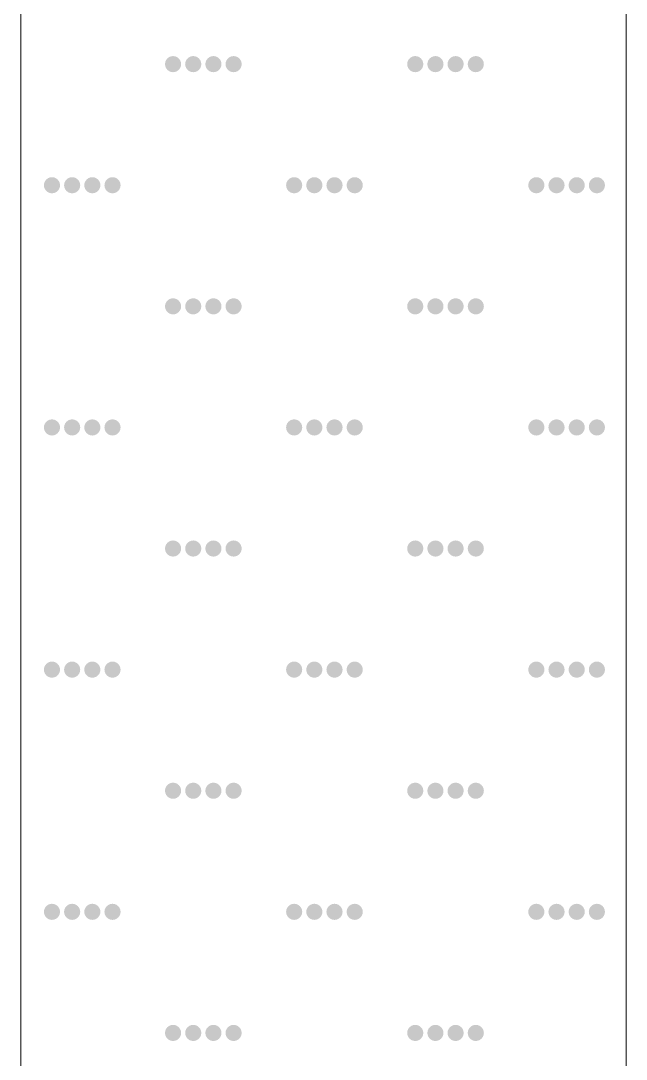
# Model space of a CAD drawing. Header units: inches. Extents: x -27 to 109, y -598 to 26.
# Drawn here: x 18.082 to 20.082, y -262.893 to -259.462 of the extents above; entities that cross this region are included whole.
import ezdxf

# ---------------------------------------------------------------- set-up
doc = ezdxf.new("R2010")
doc.units = ezdxf.units.IN
doc.header["$MEASUREMENT"] = 0
doc.layers.get('0').update_dxf_attribs({"lineweight": 0})

# ---------------------------------------------------------------- blocks, each defined once
blk = doc.blocks.new('lr_block_42')
at = {"true_color": 0x000000}
for points in [[(18.6105, -259.6126), (18.6114, -259.6057), (18.6105, -259.5987), (18.6078, -259.5924), (18.6035, -259.5869), (18.5981, -259.5826), (18.5917, -259.5799), (18.5847, -259.579), (18.5778, -259.5799), (18.5714, -259.5826), (18.5659, -259.5869), (18.5617, -259.5924), (18.559, -259.5987), (18.5581, -259.6057), (18.559, -259.6126), (18.5617, -259.619), (18.5659, -259.6245), (18.5714, -259.6288), (18.5778, -259.6314), (18.5847, -259.6323), (18.5917, -259.6314), (18.5981, -259.6288), (18.6035, -259.6245), (18.6078, -259.619)], [(18.6771, -259.6126), (18.6781, -259.6057), (18.6771, -259.5987), (18.6745, -259.5924), (18.6702, -259.5869), (18.6647, -259.5826), (18.6583, -259.5799), (18.6514, -259.579), (18.6445, -259.5799), (18.6381, -259.5826), (18.6326, -259.5869), (18.6283, -259.5924), (18.6257, -259.5987), (18.6247, -259.6057), (18.6257, -259.6126), (18.6283, -259.619), (18.6326, -259.6245), (18.6381, -259.6288), (18.6445, -259.6314), (18.6514, -259.6323), (18.6583, -259.6314), (18.6647, -259.6288), (18.6702, -259.6245), (18.6745, -259.619)], [(18.7438, -259.6126), (18.7447, -259.6057), (18.7438, -259.5987), (18.7411, -259.5924), (18.7369, -259.5869), (18.7314, -259.5826), (18.725, -259.5799), (18.7181, -259.579), (18.7111, -259.5799), (18.7047, -259.5826), (18.6993, -259.5869), (18.695, -259.5924), (18.6923, -259.5987), (18.6914, -259.6057), (18.6923, -259.6126), (18.695, -259.619), (18.6993, -259.6245), (18.7047, -259.6288), (18.7111, -259.6314), (18.7181, -259.6323), (18.725, -259.6314), (18.7314, -259.6288), (18.7369, -259.6245), (18.7411, -259.619)], [(18.8105, -259.6126), (18.8114, -259.6057), (18.8105, -259.5987), (18.8078, -259.5924), (18.8035, -259.5869), (18.7981, -259.5826), (18.7917, -259.5799), (18.7847, -259.579), (18.7778, -259.5799), (18.7714, -259.5826), (18.7659, -259.5869), (18.7617, -259.5924), (18.759, -259.5987), (18.7581, -259.6057), (18.759, -259.6126), (18.7617, -259.619), (18.7659, -259.6245), (18.7714, -259.6288), (18.7778, -259.6314), (18.7847, -259.6323), (18.7917, -259.6314), (18.7981, -259.6288), (18.8035, -259.6245), (18.8078, -259.619)], [(19.4105, -259.6126), (19.4114, -259.6057), (19.4105, -259.5987), (19.4078, -259.5924), (19.4035, -259.5869), (19.3981, -259.5826), (19.3917, -259.5799), (19.3847, -259.579), (19.3778, -259.5799), (19.3714, -259.5826), (19.3659, -259.5869), (19.3617, -259.5924), (19.359, -259.5987), (19.3581, -259.6057), (19.359, -259.6126), (19.3617, -259.619), (19.3659, -259.6245), (19.3714, -259.6288), (19.3778, -259.6314), (19.3847, -259.6323), (19.3917, -259.6314), (19.3981, -259.6288), (19.4035, -259.6245), (19.4078, -259.619)], [(19.4771, -259.6126), (19.4781, -259.6057), (19.4771, -259.5987), (19.4745, -259.5924), (19.4702, -259.5869), (19.4647, -259.5826), (19.4583, -259.5799), (19.4514, -259.579), (19.4445, -259.5799), (19.4381, -259.5826), (19.4326, -259.5869), (19.4283, -259.5924), (19.4257, -259.5987), (19.4247, -259.6057), (19.4257, -259.6126), (19.4283, -259.619), (19.4326, -259.6245), (19.4381, -259.6288), (19.4445, -259.6314), (19.4514, -259.6323), (19.4583, -259.6314), (19.4647, -259.6288), (19.4702, -259.6245), (19.4745, -259.619)], [(19.5438, -259.6126), (19.5447, -259.6057), (19.5438, -259.5987), (19.5411, -259.5924), (19.5369, -259.5869), (19.5314, -259.5826), (19.525, -259.5799), (19.5181, -259.579), (19.5111, -259.5799), (19.5047, -259.5826), (19.4993, -259.5869), (19.495, -259.5924), (19.4923, -259.5987), (19.4914, -259.6057), (19.4923, -259.6126), (19.495, -259.619), (19.4993, -259.6245), (19.5047, -259.6288), (19.5111, -259.6314), (19.5181, -259.6323), (19.525, -259.6314), (19.5314, -259.6288), (19.5369, -259.6245), (19.5411, -259.619)], [(19.6105, -259.6126), (19.6114, -259.6057), (19.6105, -259.5987), (19.6078, -259.5924), (19.6035, -259.5869), (19.5981, -259.5826), (19.5917, -259.5799), (19.5847, -259.579), (19.5778, -259.5799), (19.5714, -259.5826), (19.5659, -259.5869), (19.5617, -259.5924), (19.559, -259.5987), (19.5581, -259.6057), (19.559, -259.6126), (19.5617, -259.619), (19.5659, -259.6245), (19.5714, -259.6288), (19.5778, -259.6314), (19.5847, -259.6323), (19.5917, -259.6314), (19.5981, -259.6288), (19.6035, -259.6245), (19.6078, -259.619)], [(18.2105, -260.0126), (18.2114, -260.0057), (18.2105, -259.9987), (18.2078, -259.9923), (18.2035, -259.9869), (18.1981, -259.9826), (18.1917, -259.9799), (18.1847, -259.979), (18.1778, -259.9799), (18.1714, -259.9826), (18.1659, -259.9869), (18.1617, -259.9923), (18.159, -259.9987), (18.1581, -260.0057), (18.159, -260.0126), (18.1617, -260.019), (18.1659, -260.0245), (18.1714, -260.0288), (18.1778, -260.0314), (18.1847, -260.0324), (18.1917, -260.0314), (18.1981, -260.0288), (18.2035, -260.0245), (18.2078, -260.019)], [(18.2771, -260.0126), (18.2781, -260.0057), (18.2771, -259.9987), (18.2745, -259.9923), (18.2702, -259.9869), (18.2647, -259.9826), (18.2583, -259.9799), (18.2514, -259.979), (18.2445, -259.9799), (18.2381, -259.9826), (18.2326, -259.9869), (18.2283, -259.9923), (18.2257, -259.9987), (18.2247, -260.0057), (18.2257, -260.0126), (18.2283, -260.019), (18.2326, -260.0245), (18.2381, -260.0288), (18.2445, -260.0314), (18.2514, -260.0324), (18.2583, -260.0314), (18.2647, -260.0288), (18.2702, -260.0245), (18.2745, -260.019)], [(18.3438, -260.0126), (18.3447, -260.0057), (18.3438, -259.9987), (18.3411, -259.9923), (18.3369, -259.9869), (18.3314, -259.9826), (18.325, -259.9799), (18.3181, -259.979), (18.3111, -259.9799), (18.3047, -259.9826), (18.2993, -259.9869), (18.295, -259.9923), (18.2923, -259.9987), (18.2914, -260.0057), (18.2923, -260.0126), (18.295, -260.019), (18.2993, -260.0245), (18.3047, -260.0288), (18.3111, -260.0314), (18.3181, -260.0324), (18.325, -260.0314), (18.3314, -260.0288), (18.3369, -260.0245), (18.3411, -260.019)], [(18.4105, -260.0126), (18.4114, -260.0057), (18.4105, -259.9987), (18.4078, -259.9923), (18.4035, -259.9869), (18.3981, -259.9826), (18.3917, -259.9799), (18.3847, -259.979), (18.3778, -259.9799), (18.3714, -259.9826), (18.3659, -259.9869), (18.3617, -259.9923), (18.359, -259.9987), (18.3581, -260.0057), (18.359, -260.0126), (18.3617, -260.019), (18.3659, -260.0245), (18.3714, -260.0288), (18.3778, -260.0314), (18.3847, -260.0324), (18.3917, -260.0314), (18.3981, -260.0288), (18.4035, -260.0245), (18.4078, -260.019)], [(19.0105, -260.0126), (19.0114, -260.0057), (19.0105, -259.9987), (19.0078, -259.9923), (19.0035, -259.9869), (18.9981, -259.9826), (18.9917, -259.9799), (18.9847, -259.979), (18.9778, -259.9799), (18.9714, -259.9826), (18.9659, -259.9869), (18.9617, -259.9923), (18.959, -259.9987), (18.9581, -260.0057), (18.959, -260.0126), (18.9617, -260.019), (18.9659, -260.0245), (18.9714, -260.0288), (18.9778, -260.0314), (18.9847, -260.0324), (18.9917, -260.0314), (18.9981, -260.0288), (19.0035, -260.0245), (19.0078, -260.019)], [(19.0771, -260.0126), (19.0781, -260.0057), (19.0771, -259.9987), (19.0745, -259.9923), (19.0702, -259.9869), (19.0647, -259.9826), (19.0583, -259.9799), (19.0514, -259.979), (19.0445, -259.9799), (19.0381, -259.9826), (19.0326, -259.9869), (19.0283, -259.9923), (19.0257, -259.9987), (19.0247, -260.0057), (19.0257, -260.0126), (19.0283, -260.019), (19.0326, -260.0245), (19.0381, -260.0288), (19.0445, -260.0314), (19.0514, -260.0324), (19.0583, -260.0314), (19.0647, -260.0288), (19.0702, -260.0245), (19.0745, -260.019)], [(19.1438, -260.0126), (19.1447, -260.0057), (19.1438, -259.9987), (19.1411, -259.9923), (19.1369, -259.9869), (19.1314, -259.9826), (19.125, -259.9799), (19.1181, -259.979), (19.1111, -259.9799), (19.1047, -259.9826), (19.0993, -259.9869), (19.095, -259.9923), (19.0923, -259.9987), (19.0914, -260.0057), (19.0923, -260.0126), (19.095, -260.019), (19.0993, -260.0245), (19.1047, -260.0288), (19.1111, -260.0314), (19.1181, -260.0324), (19.125, -260.0314), (19.1314, -260.0288), (19.1369, -260.0245), (19.1411, -260.019)], [(19.2105, -260.0126), (19.2114, -260.0057), (19.2105, -259.9987), (19.2078, -259.9923), (19.2035, -259.9869), (19.1981, -259.9826), (19.1917, -259.9799), (19.1847, -259.979), (19.1778, -259.9799), (19.1714, -259.9826), (19.1659, -259.9869), (19.1617, -259.9923), (19.159, -259.9987), (19.1581, -260.0057), (19.159, -260.0126), (19.1617, -260.019), (19.1659, -260.0245), (19.1714, -260.0288), (19.1778, -260.0314), (19.1847, -260.0324), (19.1917, -260.0314), (19.1981, -260.0288), (19.2035, -260.0245), (19.2078, -260.019)], [(19.8105, -260.0126), (19.8114, -260.0057), (19.8105, -259.9987), (19.8078, -259.9923), (19.8035, -259.9869), (19.7981, -259.9826), (19.7917, -259.9799), (19.7847, -259.979), (19.7778, -259.9799), (19.7714, -259.9826), (19.7659, -259.9869), (19.7617, -259.9923), (19.759, -259.9987), (19.7581, -260.0057), (19.759, -260.0126), (19.7617, -260.019), (19.7659, -260.0245), (19.7714, -260.0288), (19.7778, -260.0314), (19.7847, -260.0324), (19.7917, -260.0314), (19.7981, -260.0288), (19.8035, -260.0245), (19.8078, -260.019)], [(19.8771, -260.0126), (19.8781, -260.0057), (19.8771, -259.9987), (19.8745, -259.9923), (19.8702, -259.9869), (19.8647, -259.9826), (19.8583, -259.9799), (19.8514, -259.979), (19.8445, -259.9799), (19.8381, -259.9826), (19.8326, -259.9869), (19.8283, -259.9923), (19.8257, -259.9987), (19.8247, -260.0057), (19.8257, -260.0126), (19.8283, -260.019), (19.8326, -260.0245), (19.8381, -260.0288), (19.8445, -260.0314), (19.8514, -260.0324), (19.8583, -260.0314), (19.8647, -260.0288), (19.8702, -260.0245), (19.8745, -260.019)], [(19.9438, -260.0126), (19.9447, -260.0057), (19.9438, -259.9987), (19.9411, -259.9923), (19.9369, -259.9869), (19.9314, -259.9826), (19.925, -259.9799), (19.9181, -259.979), (19.9111, -259.9799), (19.9047, -259.9826), (19.8993, -259.9869), (19.895, -259.9923), (19.8923, -259.9987), (19.8914, -260.0057), (19.8923, -260.0126), (19.895, -260.019), (19.8993, -260.0245), (19.9047, -260.0288), (19.9111, -260.0314), (19.9181, -260.0324), (19.925, -260.0314), (19.9314, -260.0288), (19.9369, -260.0245), (19.9411, -260.019)], [(20.0105, -260.0126), (20.0114, -260.0057), (20.0105, -259.9987), (20.0078, -259.9923), (20.0035, -259.9869), (19.9981, -259.9826), (19.9917, -259.9799), (19.9847, -259.979), (19.9778, -259.9799), (19.9714, -259.9826), (19.9659, -259.9869), (19.9617, -259.9923), (19.959, -259.9987), (19.9581, -260.0057), (19.959, -260.0126), (19.9617, -260.019), (19.9659, -260.0245), (19.9714, -260.0288), (19.9778, -260.0314), (19.9847, -260.0324), (19.9917, -260.0314), (19.9981, -260.0288), (20.0035, -260.0245), (20.0078, -260.019)], [(18.6105, -260.4126), (18.6114, -260.4057), (18.6105, -260.3988), (18.6078, -260.3924), (18.6035, -260.3869), (18.5981, -260.3826), (18.5917, -260.38), (18.5847, -260.379), (18.5778, -260.38), (18.5714, -260.3826), (18.5659, -260.3869), (18.5617, -260.3924), (18.559, -260.3988), (18.5581, -260.4057), (18.559, -260.4126), (18.5617, -260.419), (18.5659, -260.4245), (18.5714, -260.4287), (18.5778, -260.4314), (18.5847, -260.4323), (18.5917, -260.4314), (18.5981, -260.4287), (18.6035, -260.4245), (18.6078, -260.419)], [(18.6771, -260.4126), (18.6781, -260.4057), (18.6771, -260.3988), (18.6745, -260.3924), (18.6702, -260.3869), (18.6647, -260.3826), (18.6583, -260.38), (18.6514, -260.379), (18.6445, -260.38), (18.6381, -260.3826), (18.6326, -260.3869), (18.6283, -260.3924), (18.6257, -260.3988), (18.6247, -260.4057), (18.6257, -260.4126), (18.6283, -260.419), (18.6326, -260.4245), (18.6381, -260.4287), (18.6445, -260.4314), (18.6514, -260.4323), (18.6583, -260.4314), (18.6647, -260.4287), (18.6702, -260.4245), (18.6745, -260.419)], [(18.7438, -260.4126), (18.7447, -260.4057), (18.7438, -260.3988), (18.7411, -260.3924), (18.7369, -260.3869), (18.7314, -260.3826), (18.725, -260.38), (18.7181, -260.379), (18.7111, -260.38), (18.7047, -260.3826), (18.6993, -260.3869), (18.695, -260.3924), (18.6923, -260.3988), (18.6914, -260.4057), (18.6923, -260.4126), (18.695, -260.419), (18.6993, -260.4245), (18.7047, -260.4287), (18.7111, -260.4314), (18.7181, -260.4323), (18.725, -260.4314), (18.7314, -260.4287), (18.7369, -260.4245), (18.7411, -260.419)], [(18.8105, -260.4126), (18.8114, -260.4057), (18.8105, -260.3988), (18.8078, -260.3924), (18.8035, -260.3869), (18.7981, -260.3826), (18.7917, -260.38), (18.7847, -260.379), (18.7778, -260.38), (18.7714, -260.3826), (18.7659, -260.3869), (18.7617, -260.3924), (18.759, -260.3988), (18.7581, -260.4057), (18.759, -260.4126), (18.7617, -260.419), (18.7659, -260.4245), (18.7714, -260.4287), (18.7778, -260.4314), (18.7847, -260.4323), (18.7917, -260.4314), (18.7981, -260.4287), (18.8035, -260.4245), (18.8078, -260.419)], [(19.4105, -260.4126), (19.4114, -260.4057), (19.4105, -260.3988), (19.4078, -260.3924), (19.4035, -260.3869), (19.3981, -260.3826), (19.3917, -260.38), (19.3847, -260.379), (19.3778, -260.38), (19.3714, -260.3826), (19.3659, -260.3869), (19.3617, -260.3924), (19.359, -260.3988), (19.3581, -260.4057), (19.359, -260.4126), (19.3617, -260.419), (19.3659, -260.4245), (19.3714, -260.4287), (19.3778, -260.4314), (19.3847, -260.4323), (19.3917, -260.4314), (19.3981, -260.4287), (19.4035, -260.4245), (19.4078, -260.419)], [(19.4771, -260.4126), (19.4781, -260.4057), (19.4771, -260.3988), (19.4745, -260.3924), (19.4702, -260.3869), (19.4647, -260.3826), (19.4583, -260.38), (19.4514, -260.379), (19.4445, -260.38), (19.4381, -260.3826), (19.4326, -260.3869), (19.4283, -260.3924), (19.4257, -260.3988), (19.4247, -260.4057), (19.4257, -260.4126), (19.4283, -260.419), (19.4326, -260.4245), (19.4381, -260.4287), (19.4445, -260.4314), (19.4514, -260.4323), (19.4583, -260.4314), (19.4647, -260.4287), (19.4702, -260.4245), (19.4745, -260.419)], [(19.5438, -260.4126), (19.5447, -260.4057), (19.5438, -260.3988), (19.5411, -260.3924), (19.5369, -260.3869), (19.5314, -260.3826), (19.525, -260.38), (19.5181, -260.379), (19.5111, -260.38), (19.5047, -260.3826), (19.4993, -260.3869), (19.495, -260.3924), (19.4923, -260.3988), (19.4914, -260.4057), (19.4923, -260.4126), (19.495, -260.419), (19.4993, -260.4245), (19.5047, -260.4287), (19.5111, -260.4314), (19.5181, -260.4323), (19.525, -260.4314), (19.5314, -260.4287), (19.5369, -260.4245), (19.5411, -260.419)], [(19.6105, -260.4126), (19.6114, -260.4057), (19.6105, -260.3988), (19.6078, -260.3924), (19.6035, -260.3869), (19.5981, -260.3826), (19.5917, -260.38), (19.5847, -260.379), (19.5778, -260.38), (19.5714, -260.3826), (19.5659, -260.3869), (19.5617, -260.3924), (19.559, -260.3988), (19.5581, -260.4057), (19.559, -260.4126), (19.5617, -260.419), (19.5659, -260.4245), (19.5714, -260.4287), (19.5778, -260.4314), (19.5847, -260.4323), (19.5917, -260.4314), (19.5981, -260.4287), (19.6035, -260.4245), (19.6078, -260.419)], [(18.2105, -260.8126), (18.2114, -260.8057), (18.2105, -260.7987), (18.2078, -260.7923), (18.2035, -260.7869), (18.1981, -260.7826), (18.1917, -260.7799), (18.1847, -260.779), (18.1778, -260.7799), (18.1714, -260.7826), (18.1659, -260.7869), (18.1617, -260.7923), (18.159, -260.7987), (18.1581, -260.8057), (18.159, -260.8126), (18.1617, -260.819), (18.1659, -260.8245), (18.1714, -260.8288), (18.1778, -260.8314), (18.1847, -260.8324), (18.1917, -260.8314), (18.1981, -260.8288), (18.2035, -260.8245), (18.2078, -260.819)], [(18.2771, -260.8126), (18.2781, -260.8057), (18.2771, -260.7987), (18.2745, -260.7923), (18.2702, -260.7869), (18.2647, -260.7826), (18.2583, -260.7799), (18.2514, -260.779), (18.2445, -260.7799), (18.2381, -260.7826), (18.2326, -260.7869), (18.2283, -260.7923), (18.2257, -260.7987), (18.2247, -260.8057), (18.2257, -260.8126), (18.2283, -260.819), (18.2326, -260.8245), (18.2381, -260.8288), (18.2445, -260.8314), (18.2514, -260.8324), (18.2583, -260.8314), (18.2647, -260.8288), (18.2702, -260.8245), (18.2745, -260.819)], [(18.3438, -260.8126), (18.3447, -260.8057), (18.3438, -260.7987), (18.3411, -260.7923), (18.3369, -260.7869), (18.3314, -260.7826), (18.325, -260.7799), (18.3181, -260.779), (18.3111, -260.7799), (18.3047, -260.7826), (18.2993, -260.7869), (18.295, -260.7923), (18.2923, -260.7987), (18.2914, -260.8057), (18.2923, -260.8126), (18.295, -260.819), (18.2993, -260.8245), (18.3047, -260.8288), (18.3111, -260.8314), (18.3181, -260.8324), (18.325, -260.8314), (18.3314, -260.8288), (18.3369, -260.8245), (18.3411, -260.819)], [(18.4105, -260.8126), (18.4114, -260.8057), (18.4105, -260.7987), (18.4078, -260.7923), (18.4035, -260.7869), (18.3981, -260.7826), (18.3917, -260.7799), (18.3847, -260.779), (18.3778, -260.7799), (18.3714, -260.7826), (18.3659, -260.7869), (18.3617, -260.7923), (18.359, -260.7987), (18.3581, -260.8057), (18.359, -260.8126), (18.3617, -260.819), (18.3659, -260.8245), (18.3714, -260.8288), (18.3778, -260.8314), (18.3847, -260.8324), (18.3917, -260.8314), (18.3981, -260.8288), (18.4035, -260.8245), (18.4078, -260.819)], [(19.0105, -260.8126), (19.0114, -260.8057), (19.0105, -260.7987), (19.0078, -260.7923), (19.0035, -260.7869), (18.9981, -260.7826), (18.9917, -260.7799), (18.9847, -260.779), (18.9778, -260.7799), (18.9714, -260.7826), (18.9659, -260.7869), (18.9617, -260.7923), (18.959, -260.7987), (18.9581, -260.8057), (18.959, -260.8126), (18.9617, -260.819), (18.9659, -260.8245), (18.9714, -260.8288), (18.9778, -260.8314), (18.9847, -260.8324), (18.9917, -260.8314), (18.9981, -260.8288), (19.0035, -260.8245), (19.0078, -260.819)], [(19.0771, -260.8126), (19.0781, -260.8057), (19.0771, -260.7987), (19.0745, -260.7923), (19.0702, -260.7869), (19.0647, -260.7826), (19.0583, -260.7799), (19.0514, -260.779), (19.0445, -260.7799), (19.0381, -260.7826), (19.0326, -260.7869), (19.0283, -260.7923), (19.0257, -260.7987), (19.0247, -260.8057), (19.0257, -260.8126), (19.0283, -260.819), (19.0326, -260.8245), (19.0381, -260.8288), (19.0445, -260.8314), (19.0514, -260.8324), (19.0583, -260.8314), (19.0647, -260.8288), (19.0702, -260.8245), (19.0745, -260.819)], [(19.1438, -260.8126), (19.1447, -260.8057), (19.1438, -260.7987), (19.1411, -260.7923), (19.1369, -260.7869), (19.1314, -260.7826), (19.125, -260.7799), (19.1181, -260.779), (19.1111, -260.7799), (19.1047, -260.7826), (19.0993, -260.7869), (19.095, -260.7923), (19.0923, -260.7987), (19.0914, -260.8057), (19.0923, -260.8126), (19.095, -260.819), (19.0993, -260.8245), (19.1047, -260.8288), (19.1111, -260.8314), (19.1181, -260.8324), (19.125, -260.8314), (19.1314, -260.8288), (19.1369, -260.8245), (19.1411, -260.819)], [(19.2105, -260.8126), (19.2114, -260.8057), (19.2105, -260.7987), (19.2078, -260.7923), (19.2035, -260.7869), (19.1981, -260.7826), (19.1917, -260.7799), (19.1847, -260.779), (19.1778, -260.7799), (19.1714, -260.7826), (19.1659, -260.7869), (19.1617, -260.7923), (19.159, -260.7987), (19.1581, -260.8057), (19.159, -260.8126), (19.1617, -260.819), (19.1659, -260.8245), (19.1714, -260.8288), (19.1778, -260.8314), (19.1847, -260.8324), (19.1917, -260.8314), (19.1981, -260.8288), (19.2035, -260.8245), (19.2078, -260.819)], [(19.8105, -260.8126), (19.8114, -260.8057), (19.8105, -260.7987), (19.8078, -260.7923), (19.8035, -260.7869), (19.7981, -260.7826), (19.7917, -260.7799), (19.7847, -260.779), (19.7778, -260.7799), (19.7714, -260.7826), (19.7659, -260.7869), (19.7617, -260.7923), (19.759, -260.7987), (19.7581, -260.8057), (19.759, -260.8126), (19.7617, -260.819), (19.7659, -260.8245), (19.7714, -260.8288), (19.7778, -260.8314), (19.7847, -260.8324), (19.7917, -260.8314), (19.7981, -260.8288), (19.8035, -260.8245), (19.8078, -260.819)], [(19.8771, -260.8126), (19.8781, -260.8057), (19.8771, -260.7987), (19.8745, -260.7923), (19.8702, -260.7869), (19.8647, -260.7826), (19.8583, -260.7799), (19.8514, -260.779), (19.8445, -260.7799), (19.8381, -260.7826), (19.8326, -260.7869), (19.8283, -260.7923), (19.8257, -260.7987), (19.8247, -260.8057), (19.8257, -260.8126), (19.8283, -260.819), (19.8326, -260.8245), (19.8381, -260.8288), (19.8445, -260.8314), (19.8514, -260.8324), (19.8583, -260.8314), (19.8647, -260.8288), (19.8702, -260.8245), (19.8745, -260.819)], [(19.9438, -260.8126), (19.9447, -260.8057), (19.9438, -260.7987), (19.9411, -260.7923), (19.9369, -260.7869), (19.9314, -260.7826), (19.925, -260.7799), (19.9181, -260.779), (19.9111, -260.7799), (19.9047, -260.7826), (19.8993, -260.7869), (19.895, -260.7923), (19.8923, -260.7987), (19.8914, -260.8057), (19.8923, -260.8126), (19.895, -260.819), (19.8993, -260.8245), (19.9047, -260.8288), (19.9111, -260.8314), (19.9181, -260.8324), (19.925, -260.8314), (19.9314, -260.8288), (19.9369, -260.8245), (19.9411, -260.819)], [(20.0105, -260.8126), (20.0114, -260.8057), (20.0105, -260.7987), (20.0078, -260.7923), (20.0035, -260.7869), (19.9981, -260.7826), (19.9917, -260.7799), (19.9847, -260.779), (19.9778, -260.7799), (19.9714, -260.7826), (19.9659, -260.7869), (19.9617, -260.7923), (19.959, -260.7987), (19.9581, -260.8057), (19.959, -260.8126), (19.9617, -260.819), (19.9659, -260.8245), (19.9714, -260.8288), (19.9778, -260.8314), (19.9847, -260.8324), (19.9917, -260.8314), (19.9981, -260.8288), (20.0035, -260.8245), (20.0078, -260.819)], [(18.6105, -261.2126), (18.6114, -261.2057), (18.6105, -261.1988), (18.6078, -261.1923), (18.6035, -261.1869), (18.5981, -261.1826), (18.5917, -261.18), (18.5847, -261.179), (18.5778, -261.18), (18.5714, -261.1826), (18.5659, -261.1869), (18.5617, -261.1923), (18.559, -261.1988), (18.5581, -261.2057), (18.559, -261.2126), (18.5617, -261.219), (18.5659, -261.2245), (18.5714, -261.2287), (18.5778, -261.2314), (18.5847, -261.2323), (18.5917, -261.2314), (18.5981, -261.2287), (18.6035, -261.2245), (18.6078, -261.219)], [(18.6771, -261.2126), (18.6781, -261.2057), (18.6771, -261.1988), (18.6745, -261.1923), (18.6702, -261.1869), (18.6647, -261.1826), (18.6583, -261.18), (18.6514, -261.179), (18.6445, -261.18), (18.6381, -261.1826), (18.6326, -261.1869), (18.6283, -261.1923), (18.6257, -261.1988), (18.6247, -261.2057), (18.6257, -261.2126), (18.6283, -261.219), (18.6326, -261.2245), (18.6381, -261.2287), (18.6445, -261.2314), (18.6514, -261.2323), (18.6583, -261.2314), (18.6647, -261.2287), (18.6702, -261.2245), (18.6745, -261.219)], [(18.7438, -261.2126), (18.7447, -261.2057), (18.7438, -261.1988), (18.7411, -261.1923), (18.7369, -261.1869), (18.7314, -261.1826), (18.725, -261.18), (18.7181, -261.179), (18.7111, -261.18), (18.7047, -261.1826), (18.6993, -261.1869), (18.695, -261.1923), (18.6923, -261.1988), (18.6914, -261.2057), (18.6923, -261.2126), (18.695, -261.219), (18.6993, -261.2245), (18.7047, -261.2287), (18.7111, -261.2314), (18.7181, -261.2323), (18.725, -261.2314), (18.7314, -261.2287), (18.7369, -261.2245), (18.7411, -261.219)], [(18.8105, -261.2126), (18.8114, -261.2057), (18.8105, -261.1988), (18.8078, -261.1923), (18.8035, -261.1869), (18.7981, -261.1826), (18.7917, -261.18), (18.7847, -261.179), (18.7778, -261.18), (18.7714, -261.1826), (18.7659, -261.1869), (18.7617, -261.1923), (18.759, -261.1988), (18.7581, -261.2057), (18.759, -261.2126), (18.7617, -261.219), (18.7659, -261.2245), (18.7714, -261.2287), (18.7778, -261.2314), (18.7847, -261.2323), (18.7917, -261.2314), (18.7981, -261.2287), (18.8035, -261.2245), (18.8078, -261.219)], [(19.4105, -261.2126), (19.4114, -261.2057), (19.4105, -261.1988), (19.4078, -261.1923), (19.4035, -261.1869), (19.3981, -261.1826), (19.3917, -261.18), (19.3847, -261.179), (19.3778, -261.18), (19.3714, -261.1826), (19.3659, -261.1869), (19.3617, -261.1923), (19.359, -261.1988), (19.3581, -261.2057), (19.359, -261.2126), (19.3617, -261.219), (19.3659, -261.2245), (19.3714, -261.2287), (19.3778, -261.2314), (19.3847, -261.2323), (19.3917, -261.2314), (19.3981, -261.2287), (19.4035, -261.2245), (19.4078, -261.219)], [(19.4771, -261.2126), (19.4781, -261.2057), (19.4771, -261.1988), (19.4745, -261.1923), (19.4702, -261.1869), (19.4647, -261.1826), (19.4583, -261.18), (19.4514, -261.179), (19.4445, -261.18), (19.4381, -261.1826), (19.4326, -261.1869), (19.4283, -261.1923), (19.4257, -261.1988), (19.4247, -261.2057), (19.4257, -261.2126), (19.4283, -261.219), (19.4326, -261.2245), (19.4381, -261.2287), (19.4445, -261.2314), (19.4514, -261.2323), (19.4583, -261.2314), (19.4647, -261.2287), (19.4702, -261.2245), (19.4745, -261.219)], [(19.5438, -261.2126), (19.5447, -261.2057), (19.5438, -261.1988), (19.5411, -261.1923), (19.5369, -261.1869), (19.5314, -261.1826), (19.525, -261.18), (19.5181, -261.179), (19.5111, -261.18), (19.5047, -261.1826), (19.4993, -261.1869), (19.495, -261.1923), (19.4923, -261.1988), (19.4914, -261.2057), (19.4923, -261.2126), (19.495, -261.219), (19.4993, -261.2245), (19.5047, -261.2287), (19.5111, -261.2314), (19.5181, -261.2323), (19.525, -261.2314), (19.5314, -261.2287), (19.5369, -261.2245), (19.5411, -261.219)], [(19.6105, -261.2126), (19.6114, -261.2057), (19.6105, -261.1988), (19.6078, -261.1923), (19.6035, -261.1869), (19.5981, -261.1826), (19.5917, -261.18), (19.5847, -261.179), (19.5778, -261.18), (19.5714, -261.1826), (19.5659, -261.1869), (19.5617, -261.1923), (19.559, -261.1988), (19.5581, -261.2057), (19.559, -261.2126), (19.5617, -261.219), (19.5659, -261.2245), (19.5714, -261.2287), (19.5778, -261.2314), (19.5847, -261.2323), (19.5917, -261.2314), (19.5981, -261.2287), (19.6035, -261.2245), (19.6078, -261.219)], [(18.2105, -261.6126), (18.2114, -261.6057), (18.2105, -261.5987), (18.2078, -261.5924), (18.2035, -261.5869), (18.1981, -261.5826), (18.1917, -261.5799), (18.1847, -261.579), (18.1778, -261.5799), (18.1714, -261.5826), (18.1659, -261.5869), (18.1617, -261.5924), (18.159, -261.5987), (18.1581, -261.6057), (18.159, -261.6126), (18.1617, -261.619), (18.1659, -261.6245), (18.1714, -261.6288), (18.1778, -261.6314), (18.1847, -261.6323), (18.1917, -261.6314), (18.1981, -261.6288), (18.2035, -261.6245), (18.2078, -261.619)], [(18.2771, -261.6126), (18.2781, -261.6057), (18.2771, -261.5987), (18.2745, -261.5924), (18.2702, -261.5869), (18.2647, -261.5826), (18.2583, -261.5799), (18.2514, -261.579), (18.2445, -261.5799), (18.2381, -261.5826), (18.2326, -261.5869), (18.2283, -261.5924), (18.2257, -261.5987), (18.2247, -261.6057), (18.2257, -261.6126), (18.2283, -261.619), (18.2326, -261.6245), (18.2381, -261.6288), (18.2445, -261.6314), (18.2514, -261.6323), (18.2583, -261.6314), (18.2647, -261.6288), (18.2702, -261.6245), (18.2745, -261.619)], [(18.3438, -261.6126), (18.3447, -261.6057), (18.3438, -261.5987), (18.3411, -261.5924), (18.3369, -261.5869), (18.3314, -261.5826), (18.325, -261.5799), (18.3181, -261.579), (18.3111, -261.5799), (18.3047, -261.5826), (18.2993, -261.5869), (18.295, -261.5924), (18.2923, -261.5987), (18.2914, -261.6057), (18.2923, -261.6126), (18.295, -261.619), (18.2993, -261.6245), (18.3047, -261.6288), (18.3111, -261.6314), (18.3181, -261.6323), (18.325, -261.6314), (18.3314, -261.6288), (18.3369, -261.6245), (18.3411, -261.619)], [(18.4105, -261.6126), (18.4114, -261.6057), (18.4105, -261.5987), (18.4078, -261.5924), (18.4035, -261.5869), (18.3981, -261.5826), (18.3917, -261.5799), (18.3847, -261.579), (18.3778, -261.5799), (18.3714, -261.5826), (18.3659, -261.5869), (18.3617, -261.5924), (18.359, -261.5987), (18.3581, -261.6057), (18.359, -261.6126), (18.3617, -261.619), (18.3659, -261.6245), (18.3714, -261.6288), (18.3778, -261.6314), (18.3847, -261.6323), (18.3917, -261.6314), (18.3981, -261.6288), (18.4035, -261.6245), (18.4078, -261.619)], [(19.0105, -261.6126), (19.0114, -261.6057), (19.0105, -261.5987), (19.0078, -261.5924), (19.0035, -261.5869), (18.9981, -261.5826), (18.9917, -261.5799), (18.9847, -261.579), (18.9778, -261.5799), (18.9714, -261.5826), (18.9659, -261.5869), (18.9617, -261.5924), (18.959, -261.5987), (18.9581, -261.6057), (18.959, -261.6126), (18.9617, -261.619), (18.9659, -261.6245), (18.9714, -261.6288), (18.9778, -261.6314), (18.9847, -261.6323), (18.9917, -261.6314), (18.9981, -261.6288), (19.0035, -261.6245), (19.0078, -261.619)], [(19.0771, -261.6126), (19.0781, -261.6057), (19.0771, -261.5987), (19.0745, -261.5924), (19.0702, -261.5869), (19.0647, -261.5826), (19.0583, -261.5799), (19.0514, -261.579), (19.0445, -261.5799), (19.0381, -261.5826), (19.0326, -261.5869), (19.0283, -261.5924), (19.0257, -261.5987), (19.0247, -261.6057), (19.0257, -261.6126), (19.0283, -261.619), (19.0326, -261.6245), (19.0381, -261.6288), (19.0445, -261.6314), (19.0514, -261.6323), (19.0583, -261.6314), (19.0647, -261.6288), (19.0702, -261.6245), (19.0745, -261.619)], [(19.1438, -261.6126), (19.1447, -261.6057), (19.1438, -261.5987), (19.1411, -261.5924), (19.1369, -261.5869), (19.1314, -261.5826), (19.125, -261.5799), (19.1181, -261.579), (19.1111, -261.5799), (19.1047, -261.5826), (19.0993, -261.5869), (19.095, -261.5924), (19.0923, -261.5987), (19.0914, -261.6057), (19.0923, -261.6126), (19.095, -261.619), (19.0993, -261.6245), (19.1047, -261.6288), (19.1111, -261.6314), (19.1181, -261.6323), (19.125, -261.6314), (19.1314, -261.6288), (19.1369, -261.6245), (19.1411, -261.619)], [(19.2105, -261.6126), (19.2114, -261.6057), (19.2105, -261.5987), (19.2078, -261.5924), (19.2035, -261.5869), (19.1981, -261.5826), (19.1917, -261.5799), (19.1847, -261.579), (19.1778, -261.5799), (19.1714, -261.5826), (19.1659, -261.5869), (19.1617, -261.5924), (19.159, -261.5987), (19.1581, -261.6057), (19.159, -261.6126), (19.1617, -261.619), (19.1659, -261.6245), (19.1714, -261.6288), (19.1778, -261.6314), (19.1847, -261.6323), (19.1917, -261.6314), (19.1981, -261.6288), (19.2035, -261.6245), (19.2078, -261.619)], [(19.8105, -261.6126), (19.8114, -261.6057), (19.8105, -261.5987), (19.8078, -261.5924), (19.8035, -261.5869), (19.7981, -261.5826), (19.7917, -261.5799), (19.7847, -261.579), (19.7778, -261.5799), (19.7714, -261.5826), (19.7659, -261.5869), (19.7617, -261.5924), (19.759, -261.5987), (19.7581, -261.6057), (19.759, -261.6126), (19.7617, -261.619), (19.7659, -261.6245), (19.7714, -261.6288), (19.7778, -261.6314), (19.7847, -261.6323), (19.7917, -261.6314), (19.7981, -261.6288), (19.8035, -261.6245), (19.8078, -261.619)], [(19.8771, -261.6126), (19.8781, -261.6057), (19.8771, -261.5987), (19.8745, -261.5924), (19.8702, -261.5869), (19.8647, -261.5826), (19.8583, -261.5799), (19.8514, -261.579), (19.8445, -261.5799), (19.8381, -261.5826), (19.8326, -261.5869), (19.8283, -261.5924), (19.8257, -261.5987), (19.8247, -261.6057), (19.8257, -261.6126), (19.8283, -261.619), (19.8326, -261.6245), (19.8381, -261.6288), (19.8445, -261.6314), (19.8514, -261.6323), (19.8583, -261.6314), (19.8647, -261.6288), (19.8702, -261.6245), (19.8745, -261.619)], [(19.9438, -261.6126), (19.9447, -261.6057), (19.9438, -261.5987), (19.9411, -261.5924), (19.9369, -261.5869), (19.9314, -261.5826), (19.925, -261.5799), (19.9181, -261.579), (19.9111, -261.5799), (19.9047, -261.5826), (19.8993, -261.5869), (19.895, -261.5924), (19.8923, -261.5987), (19.8914, -261.6057), (19.8923, -261.6126), (19.895, -261.619), (19.8993, -261.6245), (19.9047, -261.6288), (19.9111, -261.6314), (19.9181, -261.6323), (19.925, -261.6314), (19.9314, -261.6288), (19.9369, -261.6245), (19.9411, -261.619)], [(20.0105, -261.6126), (20.0114, -261.6057), (20.0105, -261.5987), (20.0078, -261.5924), (20.0035, -261.5869), (19.9981, -261.5826), (19.9917, -261.5799), (19.9847, -261.579), (19.9778, -261.5799), (19.9714, -261.5826), (19.9659, -261.5869), (19.9617, -261.5924), (19.959, -261.5987), (19.9581, -261.6057), (19.959, -261.6126), (19.9617, -261.619), (19.9659, -261.6245), (19.9714, -261.6288), (19.9778, -261.6314), (19.9847, -261.6323), (19.9917, -261.6314), (19.9981, -261.6288), (20.0035, -261.6245), (20.0078, -261.619)], [(18.6105, -262.0126), (18.6114, -262.0057), (18.6105, -261.9987), (18.6078, -261.9923), (18.6035, -261.9869), (18.5981, -261.9826), (18.5917, -261.9799), (18.5847, -261.979), (18.5778, -261.9799), (18.5714, -261.9826), (18.5659, -261.9869), (18.5617, -261.9923), (18.559, -261.9987), (18.5581, -262.0057), (18.559, -262.0126), (18.5617, -262.019), (18.5659, -262.0245), (18.5714, -262.0288), (18.5778, -262.0314), (18.5847, -262.0324), (18.5917, -262.0314), (18.5981, -262.0288), (18.6035, -262.0245), (18.6078, -262.019)], [(18.6771, -262.0126), (18.6781, -262.0057), (18.6771, -261.9987), (18.6745, -261.9923), (18.6702, -261.9869), (18.6647, -261.9826), (18.6583, -261.9799), (18.6514, -261.979), (18.6445, -261.9799), (18.6381, -261.9826), (18.6326, -261.9869), (18.6283, -261.9923), (18.6257, -261.9987), (18.6247, -262.0057), (18.6257, -262.0126), (18.6283, -262.019), (18.6326, -262.0245), (18.6381, -262.0288), (18.6445, -262.0314), (18.6514, -262.0324), (18.6583, -262.0314), (18.6647, -262.0288), (18.6702, -262.0245), (18.6745, -262.019)], [(18.7438, -262.0126), (18.7447, -262.0057), (18.7438, -261.9987), (18.7411, -261.9923), (18.7369, -261.9869), (18.7314, -261.9826), (18.725, -261.9799), (18.7181, -261.979), (18.7111, -261.9799), (18.7047, -261.9826), (18.6993, -261.9869), (18.695, -261.9923), (18.6923, -261.9987), (18.6914, -262.0057), (18.6923, -262.0126), (18.695, -262.019), (18.6993, -262.0245), (18.7047, -262.0288), (18.7111, -262.0314), (18.7181, -262.0324), (18.725, -262.0314), (18.7314, -262.0288), (18.7369, -262.0245), (18.7411, -262.019)], [(18.8105, -262.0126), (18.8114, -262.0057), (18.8105, -261.9987), (18.8078, -261.9923), (18.8035, -261.9869), (18.7981, -261.9826), (18.7917, -261.9799), (18.7847, -261.979), (18.7778, -261.9799), (18.7714, -261.9826), (18.7659, -261.9869), (18.7617, -261.9923), (18.759, -261.9987), (18.7581, -262.0057), (18.759, -262.0126), (18.7617, -262.019), (18.7659, -262.0245), (18.7714, -262.0288), (18.7778, -262.0314), (18.7847, -262.0324), (18.7917, -262.0314), (18.7981, -262.0288), (18.8035, -262.0245), (18.8078, -262.019)], [(19.4105, -262.0126), (19.4114, -262.0057), (19.4105, -261.9987), (19.4078, -261.9923), (19.4035, -261.9869), (19.3981, -261.9826), (19.3917, -261.9799), (19.3847, -261.979), (19.3778, -261.9799), (19.3714, -261.9826), (19.3659, -261.9869), (19.3617, -261.9923), (19.359, -261.9987), (19.3581, -262.0057), (19.359, -262.0126), (19.3617, -262.019), (19.3659, -262.0245), (19.3714, -262.0288), (19.3778, -262.0314), (19.3847, -262.0324), (19.3917, -262.0314), (19.3981, -262.0288), (19.4035, -262.0245), (19.4078, -262.019)], [(19.4771, -262.0126), (19.4781, -262.0057), (19.4771, -261.9987), (19.4745, -261.9923), (19.4702, -261.9869), (19.4647, -261.9826), (19.4583, -261.9799), (19.4514, -261.979), (19.4445, -261.9799), (19.4381, -261.9826), (19.4326, -261.9869), (19.4283, -261.9923), (19.4257, -261.9987), (19.4247, -262.0057), (19.4257, -262.0126), (19.4283, -262.019), (19.4326, -262.0245), (19.4381, -262.0288), (19.4445, -262.0314), (19.4514, -262.0324), (19.4583, -262.0314), (19.4647, -262.0288), (19.4702, -262.0245), (19.4745, -262.019)], [(19.5438, -262.0126), (19.5447, -262.0057), (19.5438, -261.9987), (19.5411, -261.9923), (19.5369, -261.9869), (19.5314, -261.9826), (19.525, -261.9799), (19.5181, -261.979), (19.5111, -261.9799), (19.5047, -261.9826), (19.4993, -261.9869), (19.495, -261.9923), (19.4923, -261.9987), (19.4914, -262.0057), (19.4923, -262.0126), (19.495, -262.019), (19.4993, -262.0245), (19.5047, -262.0288), (19.5111, -262.0314), (19.5181, -262.0324), (19.525, -262.0314), (19.5314, -262.0288), (19.5369, -262.0245), (19.5411, -262.019)], [(19.6105, -262.0126), (19.6114, -262.0057), (19.6105, -261.9987), (19.6078, -261.9923), (19.6035, -261.9869), (19.5981, -261.9826), (19.5917, -261.9799), (19.5847, -261.979), (19.5778, -261.9799), (19.5714, -261.9826), (19.5659, -261.9869), (19.5617, -261.9923), (19.559, -261.9987), (19.5581, -262.0057), (19.559, -262.0126), (19.5617, -262.019), (19.5659, -262.0245), (19.5714, -262.0288), (19.5778, -262.0314), (19.5847, -262.0324), (19.5917, -262.0314), (19.5981, -262.0288), (19.6035, -262.0245), (19.6078, -262.019)], [(18.2105, -262.4126), (18.2114, -262.4057), (18.2105, -262.3988), (18.2078, -262.3924), (18.2035, -262.3869), (18.1981, -262.3826), (18.1917, -262.38), (18.1847, -262.379), (18.1778, -262.38), (18.1714, -262.3826), (18.1659, -262.3869), (18.1617, -262.3924), (18.159, -262.3988), (18.1581, -262.4057), (18.159, -262.4126), (18.1617, -262.419), (18.1659, -262.4245), (18.1714, -262.4287), (18.1778, -262.4314), (18.1847, -262.4323), (18.1917, -262.4314), (18.1981, -262.4287), (18.2035, -262.4245), (18.2078, -262.419)], [(18.2771, -262.4126), (18.2781, -262.4057), (18.2771, -262.3988), (18.2745, -262.3924), (18.2702, -262.3869), (18.2647, -262.3826), (18.2583, -262.38), (18.2514, -262.379), (18.2445, -262.38), (18.2381, -262.3826), (18.2326, -262.3869), (18.2283, -262.3924), (18.2257, -262.3988), (18.2247, -262.4057), (18.2257, -262.4126), (18.2283, -262.419), (18.2326, -262.4245), (18.2381, -262.4287), (18.2445, -262.4314), (18.2514, -262.4323), (18.2583, -262.4314), (18.2647, -262.4287), (18.2702, -262.4245), (18.2745, -262.419)], [(18.3438, -262.4126), (18.3447, -262.4057), (18.3438, -262.3988), (18.3411, -262.3924), (18.3369, -262.3869), (18.3314, -262.3826), (18.325, -262.38), (18.3181, -262.379), (18.3111, -262.38), (18.3047, -262.3826), (18.2993, -262.3869), (18.295, -262.3924), (18.2923, -262.3988), (18.2914, -262.4057), (18.2923, -262.4126), (18.295, -262.419), (18.2993, -262.4245), (18.3047, -262.4287), (18.3111, -262.4314), (18.3181, -262.4323), (18.325, -262.4314), (18.3314, -262.4287), (18.3369, -262.4245), (18.3411, -262.419)], [(18.4105, -262.4126), (18.4114, -262.4057), (18.4105, -262.3988), (18.4078, -262.3924), (18.4035, -262.3869), (18.3981, -262.3826), (18.3917, -262.38), (18.3847, -262.379), (18.3778, -262.38), (18.3714, -262.3826), (18.3659, -262.3869), (18.3617, -262.3924), (18.359, -262.3988), (18.3581, -262.4057), (18.359, -262.4126), (18.3617, -262.419), (18.3659, -262.4245), (18.3714, -262.4287), (18.3778, -262.4314), (18.3847, -262.4323), (18.3917, -262.4314), (18.3981, -262.4287), (18.4035, -262.4245), (18.4078, -262.419)], [(19.0105, -262.4126), (19.0114, -262.4057), (19.0105, -262.3988), (19.0078, -262.3924), (19.0035, -262.3869), (18.9981, -262.3826), (18.9917, -262.38), (18.9847, -262.379), (18.9778, -262.38), (18.9714, -262.3826), (18.9659, -262.3869), (18.9617, -262.3924), (18.959, -262.3988), (18.9581, -262.4057), (18.959, -262.4126), (18.9617, -262.419), (18.9659, -262.4245), (18.9714, -262.4287), (18.9778, -262.4314), (18.9847, -262.4323), (18.9917, -262.4314), (18.9981, -262.4287), (19.0035, -262.4245), (19.0078, -262.419)], [(19.0771, -262.4126), (19.0781, -262.4057), (19.0771, -262.3988), (19.0745, -262.3924), (19.0702, -262.3869), (19.0647, -262.3826), (19.0583, -262.38), (19.0514, -262.379), (19.0445, -262.38), (19.0381, -262.3826), (19.0326, -262.3869), (19.0283, -262.3924), (19.0257, -262.3988), (19.0247, -262.4057), (19.0257, -262.4126), (19.0283, -262.419), (19.0326, -262.4245), (19.0381, -262.4287), (19.0445, -262.4314), (19.0514, -262.4323), (19.0583, -262.4314), (19.0647, -262.4287), (19.0702, -262.4245), (19.0745, -262.419)], [(19.1438, -262.4126), (19.1447, -262.4057), (19.1438, -262.3988), (19.1411, -262.3924), (19.1369, -262.3869), (19.1314, -262.3826), (19.125, -262.38), (19.1181, -262.379), (19.1111, -262.38), (19.1047, -262.3826), (19.0993, -262.3869), (19.095, -262.3924), (19.0923, -262.3988), (19.0914, -262.4057), (19.0923, -262.4126), (19.095, -262.419), (19.0993, -262.4245), (19.1047, -262.4287), (19.1111, -262.4314), (19.1181, -262.4323), (19.125, -262.4314), (19.1314, -262.4287), (19.1369, -262.4245), (19.1411, -262.419)], [(19.2105, -262.4126), (19.2114, -262.4057), (19.2105, -262.3988), (19.2078, -262.3924), (19.2035, -262.3869), (19.1981, -262.3826), (19.1917, -262.38), (19.1847, -262.379), (19.1778, -262.38), (19.1714, -262.3826), (19.1659, -262.3869), (19.1617, -262.3924), (19.159, -262.3988), (19.1581, -262.4057), (19.159, -262.4126), (19.1617, -262.419), (19.1659, -262.4245), (19.1714, -262.4287), (19.1778, -262.4314), (19.1847, -262.4323), (19.1917, -262.4314), (19.1981, -262.4287), (19.2035, -262.4245), (19.2078, -262.419)], [(19.8105, -262.4126), (19.8114, -262.4057), (19.8105, -262.3988), (19.8078, -262.3924), (19.8035, -262.3869), (19.7981, -262.3826), (19.7917, -262.38), (19.7847, -262.379), (19.7778, -262.38), (19.7714, -262.3826), (19.7659, -262.3869), (19.7617, -262.3924), (19.759, -262.3988), (19.7581, -262.4057), (19.759, -262.4126), (19.7617, -262.419), (19.7659, -262.4245), (19.7714, -262.4287), (19.7778, -262.4314), (19.7847, -262.4323), (19.7917, -262.4314), (19.7981, -262.4287), (19.8035, -262.4245), (19.8078, -262.419)], [(19.8771, -262.4126), (19.8781, -262.4057), (19.8771, -262.3988), (19.8745, -262.3924), (19.8702, -262.3869), (19.8647, -262.3826), (19.8583, -262.38), (19.8514, -262.379), (19.8445, -262.38), (19.8381, -262.3826), (19.8326, -262.3869), (19.8283, -262.3924), (19.8257, -262.3988), (19.8247, -262.4057), (19.8257, -262.4126), (19.8283, -262.419), (19.8326, -262.4245), (19.8381, -262.4287), (19.8445, -262.4314), (19.8514, -262.4323), (19.8583, -262.4314), (19.8647, -262.4287), (19.8702, -262.4245), (19.8745, -262.419)], [(19.9438, -262.4126), (19.9447, -262.4057), (19.9438, -262.3988), (19.9411, -262.3924), (19.9369, -262.3869), (19.9314, -262.3826), (19.925, -262.38), (19.9181, -262.379), (19.9111, -262.38), (19.9047, -262.3826), (19.8993, -262.3869), (19.895, -262.3924), (19.8923, -262.3988), (19.8914, -262.4057), (19.8923, -262.4126), (19.895, -262.419), (19.8993, -262.4245), (19.9047, -262.4287), (19.9111, -262.4314), (19.9181, -262.4323), (19.925, -262.4314), (19.9314, -262.4287), (19.9369, -262.4245), (19.9411, -262.419)], [(20.0105, -262.4126), (20.0114, -262.4057), (20.0105, -262.3988), (20.0078, -262.3924), (20.0035, -262.3869), (19.9981, -262.3826), (19.9917, -262.38), (19.9847, -262.379), (19.9778, -262.38), (19.9714, -262.3826), (19.9659, -262.3869), (19.9617, -262.3924), (19.959, -262.3988), (19.9581, -262.4057), (19.959, -262.4126), (19.9617, -262.419), (19.9659, -262.4245), (19.9714, -262.4287), (19.9778, -262.4314), (19.9847, -262.4323), (19.9917, -262.4314), (19.9981, -262.4287), (20.0035, -262.4245), (20.0078, -262.419)], [(18.6105, -262.8126), (18.6114, -262.8057), (18.6105, -262.7987), (18.6078, -262.7923), (18.6035, -262.7869), (18.5981, -262.7826), (18.5917, -262.7799), (18.5847, -262.779), (18.5778, -262.7799), (18.5714, -262.7826), (18.5659, -262.7869), (18.5617, -262.7923), (18.559, -262.7987), (18.5581, -262.8057), (18.559, -262.8126), (18.5617, -262.819), (18.5659, -262.8245), (18.5714, -262.8288), (18.5778, -262.8314), (18.5847, -262.8324), (18.5917, -262.8314), (18.5981, -262.8288), (18.6035, -262.8245), (18.6078, -262.819)], [(18.6771, -262.8126), (18.6781, -262.8057), (18.6771, -262.7987), (18.6745, -262.7923), (18.6702, -262.7869), (18.6647, -262.7826), (18.6583, -262.7799), (18.6514, -262.779), (18.6445, -262.7799), (18.6381, -262.7826), (18.6326, -262.7869), (18.6283, -262.7923), (18.6257, -262.7987), (18.6247, -262.8057), (18.6257, -262.8126), (18.6283, -262.819), (18.6326, -262.8245), (18.6381, -262.8288), (18.6445, -262.8314), (18.6514, -262.8324), (18.6583, -262.8314), (18.6647, -262.8288), (18.6702, -262.8245), (18.6745, -262.819)], [(18.7438, -262.8126), (18.7447, -262.8057), (18.7438, -262.7987), (18.7411, -262.7923), (18.7369, -262.7869), (18.7314, -262.7826), (18.725, -262.7799), (18.7181, -262.779), (18.7111, -262.7799), (18.7047, -262.7826), (18.6993, -262.7869), (18.695, -262.7923), (18.6923, -262.7987), (18.6914, -262.8057), (18.6923, -262.8126), (18.695, -262.819), (18.6993, -262.8245), (18.7047, -262.8288), (18.7111, -262.8314), (18.7181, -262.8324), (18.725, -262.8314), (18.7314, -262.8288), (18.7369, -262.8245), (18.7411, -262.819)], [(18.8105, -262.8126), (18.8114, -262.8057), (18.8105, -262.7987), (18.8078, -262.7923), (18.8035, -262.7869), (18.7981, -262.7826), (18.7917, -262.7799), (18.7847, -262.779), (18.7778, -262.7799), (18.7714, -262.7826), (18.7659, -262.7869), (18.7617, -262.7923), (18.759, -262.7987), (18.7581, -262.8057), (18.759, -262.8126), (18.7617, -262.819), (18.7659, -262.8245), (18.7714, -262.8288), (18.7778, -262.8314), (18.7847, -262.8324), (18.7917, -262.8314), (18.7981, -262.8288), (18.8035, -262.8245), (18.8078, -262.819)], [(19.4105, -262.8126), (19.4114, -262.8057), (19.4105, -262.7987), (19.4078, -262.7923), (19.4035, -262.7869), (19.3981, -262.7826), (19.3917, -262.7799), (19.3847, -262.779), (19.3778, -262.7799), (19.3714, -262.7826), (19.3659, -262.7869), (19.3617, -262.7923), (19.359, -262.7987), (19.3581, -262.8057), (19.359, -262.8126), (19.3617, -262.819), (19.3659, -262.8245), (19.3714, -262.8288), (19.3778, -262.8314), (19.3847, -262.8324), (19.3917, -262.8314), (19.3981, -262.8288), (19.4035, -262.8245), (19.4078, -262.819)], [(19.4771, -262.8126), (19.4781, -262.8057), (19.4771, -262.7987), (19.4745, -262.7923), (19.4702, -262.7869), (19.4647, -262.7826), (19.4583, -262.7799), (19.4514, -262.779), (19.4445, -262.7799), (19.4381, -262.7826), (19.4326, -262.7869), (19.4283, -262.7923), (19.4257, -262.7987), (19.4247, -262.8057), (19.4257, -262.8126), (19.4283, -262.819), (19.4326, -262.8245), (19.4381, -262.8288), (19.4445, -262.8314), (19.4514, -262.8324), (19.4583, -262.8314), (19.4647, -262.8288), (19.4702, -262.8245), (19.4745, -262.819)], [(19.5438, -262.8126), (19.5447, -262.8057), (19.5438, -262.7987), (19.5411, -262.7923), (19.5369, -262.7869), (19.5314, -262.7826), (19.525, -262.7799), (19.5181, -262.779), (19.5111, -262.7799), (19.5047, -262.7826), (19.4993, -262.7869), (19.495, -262.7923), (19.4923, -262.7987), (19.4914, -262.8057), (19.4923, -262.8126), (19.495, -262.819), (19.4993, -262.8245), (19.5047, -262.8288), (19.5111, -262.8314), (19.5181, -262.8324), (19.525, -262.8314), (19.5314, -262.8288), (19.5369, -262.8245), (19.5411, -262.819)], [(19.6105, -262.8126), (19.6114, -262.8057), (19.6105, -262.7987), (19.6078, -262.7923), (19.6035, -262.7869), (19.5981, -262.7826), (19.5917, -262.7799), (19.5847, -262.779), (19.5778, -262.7799), (19.5714, -262.7826), (19.5659, -262.7869), (19.5617, -262.7923), (19.559, -262.7987), (19.5581, -262.8057), (19.559, -262.8126), (19.5617, -262.819), (19.5659, -262.8245), (19.5714, -262.8288), (19.5778, -262.8314), (19.5847, -262.8324), (19.5917, -262.8314), (19.5981, -262.8288), (19.6035, -262.8245), (19.6078, -262.819)]]:
    blk.add_hatch(color=18, dxfattribs=at).paths.add_polyline_path(points, flags=17)

msp = doc.modelspace()

# ---------------------------------------------------------------- linework, layer by layer
at = {"linetype": 'Continuous', "lineweight": 15}
for p, q in [((18.0817, -259.2337), (18.0817, -263.1837)), ((20.0817, -259.2337), (20.0817, -263.1837))]:
    msp.add_line(p, q, dxfattribs=at)

# ---------------------------------------------------------------- block references
at = {"color": 7}
msp.add_blockref('lr_block_42', (0, 0), dxfattribs=at)

doc.saveas('drawing.dxf')
